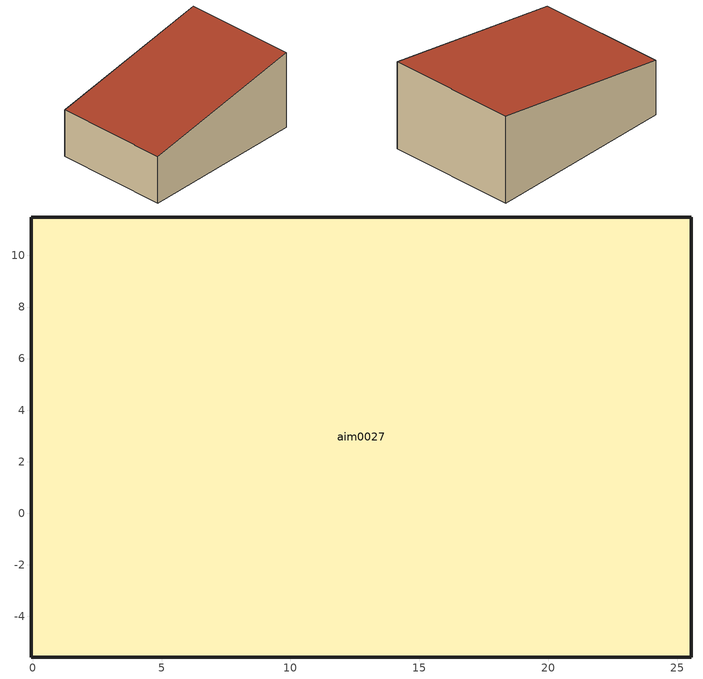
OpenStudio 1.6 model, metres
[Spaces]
aim0027
 wall outside (aim0087): -0.06,11.49 -0.06,-5.58 z0:7.48; 25.55,-5.58 25.55,11.49 z0:11.99; 25.55,11.49,11.99 25.55,11.49,0 -0.06,11.49,0 -0.06,11.49,7.48; 25.55,-5.58,11.99 -0.06,-5.58,7.48 -0.06,-5.58,0 25.55,-5.58,0
 roof outside (aim0098): 25.55,11.49,11.99 -0.06,11.49,7.48 -0.06,-5.58,7.48 25.55,-5.58,11.99
[Building]
aim0013
[Material] Roughness=Smooth
Name | Thickness {m} | Conductivity {W/m-K} | Density {kg/m3} | Specific Heat {J/kg-K}
aim0090 | 0.2032 | 0.53 | 1280 | 840
aim0101 | 0.1016 | 0.89 | 1920 | 790
[Construction]
aim0087: aim0090, aim0090
aim0098: aim0101
[ThermalZone]
aim0024: Use Ideal Air Loads=No
[Sizing:Zone]
aim0024: Zone Cooling Design Supply Air Temperature {C}=14; Zone Heating Design Supply Air Temperature {C}=40; Zone Cooling Design Supply Air Humidity Ratio {kg-H2O/kg-air}=0.0085; Zone Heating Design Supply Air Humidity Ratio {kg-H2O/kg-air}=0.008; Cooling Design Air Flow Method=DesignDay; Heating Design Air Flow Method=DesignDay
[BuildingStory]
aim0015
[Space]
aim0027: Building Story=aim0015; Thermal Zone=aim0024
